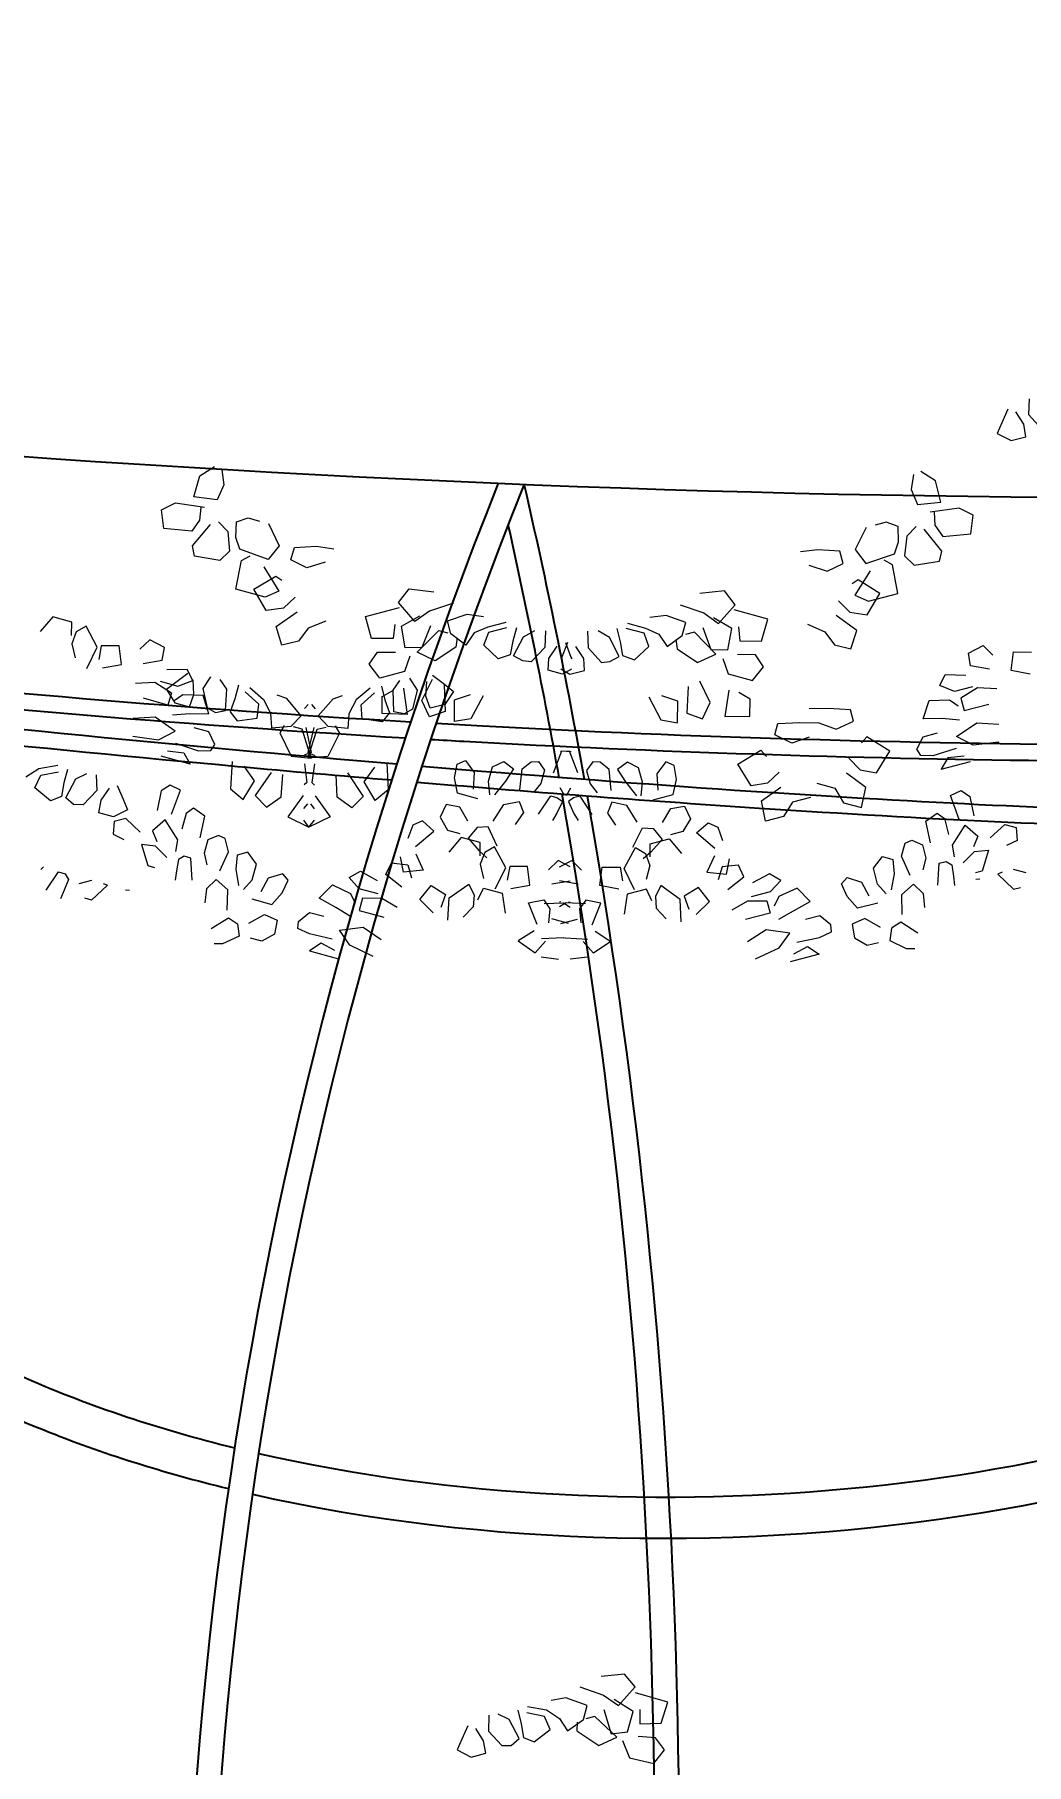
# Model space of a CAD drawing. Header units: metres. Extents: x 10 to 239, y 2 to 253.
# Drawn here: x 83.572 to 84.783, y 172.418 to 174.531 of the extents above; entities that cross this region are included whole.
import ezdxf

# ---------------------------------------------------------------- set-up
doc = ezdxf.new("R2010")
doc.units = ezdxf.units.M
doc.header["$MEASUREMENT"] = 0
doc.layers.get('Defpoints').update_dxf_attribs({"color": 9})
for name, color, linetype in [('-cotas', 252, 'Continuous'), ('1', 7, 'Continuous'), ('1gris oscuro', 253, 'Continuous'), ('1lianas', 9, 'Continuous')]:
    doc.layers.add(name, color=color, linetype=linetype)
doc.layers.add('bloques veg', color=7, linetype='Continuous', lineweight=0, true_color=0xbbd5a5)
doc.styles.get("Standard").update_dxf_attribs({"font": 'arial.ttf'})
doc.dimstyles.get("Standard").update_dxf_attribs({"dimtxt": 0.18, "dimasz": 0.18, "dimexe": 0.18, "dimexo": 0.0625, "dimgap": 0.09, "dimtad": 0, "dimtih": 1, "dimtoh": 1, "dimdec": 4, "dimzin": 0, "dimdsep": 46, "dimtxsty": 'Standard', "dimcen": 0.09, "dimadec": 0, "dimazin": 0, "dimtfac": 1, "dimtdec": 4, "dimtofl": 0, "dimtmove": 0, "dimatfit": 3, "dimfxl": 1, "dimtolj": 1, "dimtzin": 0, "dimarcsym": 0})

# ---------------------------------------------------------------- blocks, each defined once
blk = doc.blocks.new('A$C0C3707A3')
at = {"layer": 'bloques veg'}
for p, q in [((2.0243, 0.6061), (2.0473, 0.5983)), ((2.0674, 0.6188), (2.0448, 0.6163)), ((2.0617, 0.5882), (2.0777, 0.6064)), ((2.0777, 0.6064), (2.0674, 0.6188)), ((2.0108, 0.5955), (1.9964, 0.5928)), ((2.0314, 0.5882), (2.0108, 0.5955)), ((2.0281, 0.5745), (2.0314, 0.5882)), ((2.0473, 0.5983), (2.0617, 0.5882)), ((2.0759, 0.5827), (2.0577, 0.5941)), ((2.1096, 0.5917), (2.0781, 0.6007)), ((2.1034, 0.5714), (2.1096, 0.5917)), ((1.9364, 0.5779), (1.9359, 0.5626)), ((1.9561, 0.5739), (1.9454, 0.5791)), ((1.9657, 0.5555), (1.9561, 0.5739)), ((1.9642, 0.583), (1.9677, 0.57)), ((1.9902, 0.5772), (1.9729, 0.5807)), ((1.9736, 0.5867), (1.992, 0.5835)), ((1.9958, 0.5647), (1.9902, 0.5772)), ((1.992, 0.5835), (2.0046, 0.5752)), ((2.0046, 0.5752), (2.0125, 0.5634)), ((2.0125, 0.5634), (2.0281, 0.5745)), ((2.0219, 0.5717), (2.0217, 0.5635)), ((2.0389, 0.5774), (2.0303, 0.5751)), ((2.0605, 0.5576), (2.0389, 0.5774)), ((2.0476, 0.5844), (2.055, 0.5608)), ((2.0708, 0.5627), (2.0759, 0.5827)), ((2.0824, 0.5844), (2.0827, 0.5706)), ((2.0827, 0.5706), (2.1034, 0.5714)), ((1.9101, 0.5546), (1.9059, 0.5441)), ((1.9159, 0.5677), (1.9101, 0.5546)), ((1.9314, 0.5533), (1.9236, 0.5651)), ((1.9359, 0.5626), (1.9489, 0.5487)), ((1.9582, 0.5488), (1.9657, 0.5555)), ((1.9677, 0.57), (1.9701, 0.5567)), ((1.9701, 0.5567), (1.9805, 0.5525)), ((1.9805, 0.5525), (1.9958, 0.5647)), ((2.0217, 0.5635), (2.043, 0.5494)), ((2.043, 0.5494), (2.0605, 0.5576)), ((2.055, 0.5608), (2.0708, 0.5627)), ((2.066, 0.5545), (2.0729, 0.5377)), ((2.0979, 0.5572), (2.0812, 0.5585)), ((2.1068, 0.5456), (2.0979, 0.5572)), ((1.9059, 0.5441), (1.9194, 0.5373)), ((1.9194, 0.5373), (1.9335, 0.5411)), ((1.9335, 0.5411), (1.9314, 0.5533)), ((1.9489, 0.5487), (1.9582, 0.5488)), ((2.0729, 0.5377), (2.0964, 0.5323)), ((2.0964, 0.5323), (2.1068, 0.5456)), ((1.1335, 0.4979), (1.1476, 0.5069)), ((1.1549, 0.5038), (1.1568, 0.4893)), ((1.8248, 0.5038), (1.8229, 0.4893)), ((1.8462, 0.4979), (1.8322, 0.5069)), ((1.128, 0.4773), (1.1335, 0.4979)), ((1.1568, 0.4893), (1.1506, 0.4747)), ((1.8229, 0.4893), (1.8291, 0.4747)), ((1.8517, 0.4773), (1.8462, 0.4979)), ((1.0967, 0.4647), (1.1102, 0.4716)), ((1.1102, 0.4716), (1.1382, 0.4675)), ((1.1506, 0.4747), (1.128, 0.4773)), ((1.8291, 0.4747), (1.8517, 0.4773)), ((1.8695, 0.4716), (1.8415, 0.4675)), ((1.883, 0.4647), (1.8695, 0.4716)), ((1.0989, 0.4467), (1.0967, 0.4647)), ((1.1336, 0.4548), (1.1261, 0.444)), ((1.1347, 0.4673), (1.1336, 0.4548)), ((1.1519, 0.4534), (1.161, 0.444)), ((1.1688, 0.4384), (1.1693, 0.4534)), ((1.1693, 0.4534), (1.1808, 0.4573)), ((1.1808, 0.4573), (1.1917, 0.4544)), ((1.7989, 0.4573), (1.7881, 0.4544)), ((1.8104, 0.4534), (1.7989, 0.4573)), ((1.811, 0.4384), (1.8104, 0.4534)), ((1.8279, 0.4534), (1.8188, 0.444)), ((1.8451, 0.4673), (1.8461, 0.4548)), ((1.8461, 0.4548), (1.8537, 0.444)), ((1.8809, 0.4467), (1.883, 0.4647)), ((1.1261, 0.444), (1.0989, 0.4467)), ((1.1269, 0.4298), (1.1442, 0.4508)), ((1.161, 0.444), (1.1628, 0.4249)), ((1.1727, 0.4269), (1.1688, 0.4384)), ((1.2004, 0.4521), (1.2109, 0.4306)), ((1.7794, 0.4521), (1.7688, 0.4306)), ((1.8071, 0.4269), (1.811, 0.4384)), ((1.8188, 0.444), (1.8169, 0.4249)), ((1.8528, 0.4298), (1.8355, 0.4508)), ((1.8537, 0.444), (1.8809, 0.4467)), ((1.1289, 0.42), (1.1269, 0.4298)), ((1.1534, 0.4158), (1.1289, 0.42)), ((1.1628, 0.4249), (1.1534, 0.4158)), ((1.2003, 0.4172), (1.1727, 0.4269)), ((1.1744, 0.416), (1.1827, 0.4207)), ((1.2109, 0.4306), (1.2003, 0.4172)), ((1.2224, 0.4171), (1.2256, 0.429)), ((1.2256, 0.429), (1.2469, 0.4303)), ((1.2469, 0.4303), (1.2637, 0.4281)), ((1.7329, 0.4303), (1.716, 0.4281)), ((1.7541, 0.429), (1.7329, 0.4303)), ((1.7573, 0.4171), (1.7541, 0.429)), ((1.7688, 0.4306), (1.7794, 0.4172)), ((1.7794, 0.4172), (1.8071, 0.4269)), ((1.8053, 0.416), (1.7971, 0.4207)), ((1.8169, 0.4249), (1.8263, 0.4158)), ((1.8263, 0.4158), (1.8508, 0.42)), ((1.8508, 0.42), (1.8528, 0.4298)), ((1.1693, 0.3882), (1.1744, 0.416)), ((1.1961, 0.4101), (1.2107, 0.3865)), ((1.2378, 0.4094), (1.2224, 0.4171)), ((1.2556, 0.4151), (1.2378, 0.4094)), ((1.7241, 0.4151), (1.7419, 0.4094)), ((1.7419, 0.4094), (1.7573, 0.4171)), ((1.7836, 0.4101), (1.769, 0.3865)), ((1.8104, 0.3882), (1.8053, 0.416)), ((1.1975, 0.3807), (1.1693, 0.3882)), ((1.1867, 0.3882), (1.2077, 0.4012)), ((1.1987, 0.3676), (1.1867, 0.3882)), ((1.2107, 0.3865), (1.1975, 0.3807)), ((1.2077, 0.4012), (1.2136, 0.3973)), ((1.3267, 0.3763), (1.3372, 0.3898)), ((1.3372, 0.3898), (1.3609, 0.3869)), ((1.6425, 0.3898), (1.6188, 0.3869)), ((1.6531, 0.3763), (1.6425, 0.3898)), ((1.7721, 0.4012), (1.7661, 0.3973)), ((1.769, 0.3865), (1.7822, 0.3807)), ((1.793, 0.3882), (1.7721, 0.4012)), ((1.7811, 0.3676), (1.793, 0.3882)), ((1.7822, 0.3807), (1.8104, 0.3882)), ((1.2156, 0.37), (1.1987, 0.3676)), ((1.2267, 0.381), (1.2156, 0.37)), ((1.2951, 0.3627), (1.3277, 0.3714)), ((1.3427, 0.3581), (1.3267, 0.3763)), ((1.3801, 0.376), (1.357, 0.3682)), ((1.5997, 0.376), (1.6227, 0.3682)), ((1.637, 0.3581), (1.6531, 0.3763)), ((1.6847, 0.3627), (1.6521, 0.3714)), ((1.753, 0.381), (1.7641, 0.37)), ((1.7641, 0.37), (1.7811, 0.3676)), ((0.9919, 0.3602), (0.98, 0.3459)), ((1.0104, 0.3552), (0.9919, 0.3602)), ((1.0104, 0.3424), (1.0104, 0.3552)), ((1.2085, 0.3522), (1.2286, 0.3665)), ((1.2142, 0.3343), (1.2085, 0.3522)), ((1.2566, 0.3579), (1.2395, 0.3508)), ((1.301, 0.3413), (1.2951, 0.3627)), ((1.3233, 0.3551), (1.322, 0.3415)), ((1.3298, 0.3534), (1.3477, 0.3637)), ((1.3336, 0.3326), (1.3298, 0.3534)), ((1.357, 0.3682), (1.3427, 0.3581)), ((1.3579, 0.354), (1.3499, 0.3329)), ((1.3743, 0.3589), (1.3935, 0.3654)), ((1.3779, 0.3463), (1.3743, 0.3589)), ((1.3935, 0.3654), (1.4093, 0.3635)), ((1.4135, 0.3531), (1.4003, 0.3473)), ((1.431, 0.3577), (1.4135, 0.3531)), ((1.4145, 0.3481), (1.432, 0.3528)), ((1.4413, 0.3526), (1.4378, 0.3396)), ((1.5384, 0.3526), (1.5419, 0.3396)), ((1.5652, 0.3481), (1.5477, 0.3528)), ((1.5487, 0.3577), (1.5662, 0.3531)), ((1.5662, 0.3531), (1.5794, 0.3473)), ((1.5862, 0.3654), (1.5704, 0.3635)), ((1.6054, 0.3589), (1.5862, 0.3654)), ((1.6018, 0.3463), (1.6054, 0.3589)), ((1.6218, 0.354), (1.6298, 0.3329)), ((1.6227, 0.3682), (1.637, 0.3581)), ((1.6499, 0.3534), (1.632, 0.3637)), ((1.6462, 0.3326), (1.6499, 0.3534)), ((1.6564, 0.3551), (1.6578, 0.3415)), ((1.6787, 0.3413), (1.6847, 0.3627)), ((1.7232, 0.3579), (1.7402, 0.3508)), ((1.7712, 0.3522), (1.7511, 0.3665)), ((1.7655, 0.3343), (1.7712, 0.3522)), ((1.0149, 0.3459), (1.0106, 0.3342)), ((1.0245, 0.3514), (1.0149, 0.3459)), ((1.0353, 0.3311), (1.0245, 0.3514)), ((1.0861, 0.3384), (1.0767, 0.3293)), ((1.1005, 0.3311), (1.0861, 0.3384)), ((1.2303, 0.3382), (1.2142, 0.3343)), ((1.2395, 0.3508), (1.2303, 0.3382)), ((1.322, 0.3415), (1.301, 0.3413)), ((1.3452, 0.3283), (1.366, 0.3495)), ((1.366, 0.3495), (1.3747, 0.3472)), ((1.3925, 0.3354), (1.3779, 0.3463)), ((1.3839, 0.3424), (1.3826, 0.3334)), ((1.4003, 0.3473), (1.3925, 0.3354)), ((1.4099, 0.3354), (1.4145, 0.3481)), ((1.4239, 0.3224), (1.4099, 0.3354)), ((1.4378, 0.3396), (1.4354, 0.3263)), ((1.4386, 0.3254), (1.4482, 0.3438)), ((1.4482, 0.3438), (1.4592, 0.3501)), ((1.4696, 0.3497), (1.4688, 0.3336)), ((1.491, 0.3387), (1.4855, 0.3244)), ((1.4888, 0.3387), (1.4942, 0.3244)), ((1.5101, 0.3497), (1.511, 0.3336)), ((1.5315, 0.3438), (1.5205, 0.3501)), ((1.5411, 0.3254), (1.5315, 0.3438)), ((1.5419, 0.3396), (1.5443, 0.3263)), ((1.5559, 0.3224), (1.5698, 0.3354)), ((1.5698, 0.3354), (1.5652, 0.3481)), ((1.5794, 0.3473), (1.5873, 0.3354)), ((1.5873, 0.3354), (1.6018, 0.3463)), ((1.5959, 0.3424), (1.5971, 0.3334)), ((1.6137, 0.3495), (1.605, 0.3472)), ((1.6345, 0.3283), (1.6137, 0.3495)), ((1.6578, 0.3415), (1.6787, 0.3413)), ((1.7402, 0.3508), (1.7494, 0.3382)), ((1.7494, 0.3382), (1.7655, 0.3343)), ((1.8793, 0.3311), (1.8936, 0.3384)), ((1.8936, 0.3384), (1.903, 0.3293)), ((1.0106, 0.3342), (1.0139, 0.3205)), ((1.0252, 0.3105), (1.0353, 0.3311)), ((1.0392, 0.3324), (1.0368, 0.3191)), ((1.0566, 0.3324), (1.0392, 0.3324)), ((1.0588, 0.3143), (1.0566, 0.3324)), ((1.08, 0.3156), (1.0984, 0.3188)), ((1.0984, 0.3188), (1.1005, 0.3311)), ((1.2989, 0.3163), (1.3068, 0.3281)), ((1.3068, 0.3281), (1.3242, 0.3281)), ((1.3383, 0.3243), (1.3332, 0.3094)), ((1.3499, 0.3329), (1.3336, 0.3326)), ((1.3628, 0.3201), (1.3452, 0.3283)), ((1.3826, 0.3334), (1.3628, 0.3201)), ((1.4354, 0.3263), (1.4239, 0.3224)), ((1.4478, 0.3206), (1.4386, 0.3254)), ((1.4557, 0.3196), (1.4478, 0.3206)), ((1.4688, 0.3336), (1.4557, 0.3196)), ((1.4722, 0.3117), (1.473, 0.3232)), ((1.473, 0.3232), (1.4808, 0.335)), ((1.4855, 0.3244), (1.4847, 0.3229)), ((1.4942, 0.3244), (1.495, 0.3229)), ((1.5068, 0.3232), (1.4989, 0.335)), ((1.5075, 0.3117), (1.5068, 0.3232)), ((1.511, 0.3336), (1.524, 0.3196)), ((1.524, 0.3196), (1.5319, 0.3206)), ((1.5319, 0.3206), (1.5411, 0.3254)), ((1.5443, 0.3263), (1.5559, 0.3224)), ((1.5971, 0.3334), (1.617, 0.3201)), ((1.617, 0.3201), (1.6345, 0.3283)), ((1.6298, 0.3329), (1.6462, 0.3326)), ((1.6414, 0.3243), (1.6466, 0.3094)), ((1.673, 0.3281), (1.6555, 0.3281)), ((1.6808, 0.3163), (1.673, 0.3281)), ((1.8814, 0.3188), (1.8793, 0.3311)), ((1.8997, 0.3156), (1.8814, 0.3188)), ((1.921, 0.3143), (1.9231, 0.3324)), ((1.9231, 0.3324), (1.9406, 0.3324)), ((1.0404, 0.3111), (1.0588, 0.3143)), ((1.1227, 0.31), (1.1028, 0.3095)), ((1.1231, 0.306), (1.1115, 0.2974)), ((1.128, 0.2993), (1.1227, 0.31)), ((1.1451, 0.3032), (1.1379, 0.2916)), ((1.3093, 0.303), (1.2989, 0.3163)), ((1.3332, 0.3094), (1.3093, 0.303)), ((1.3381, 0.3032), (1.3454, 0.2916)), ((1.3501, 0.2816), (1.3603, 0.3022)), ((1.3602, 0.306), (1.3718, 0.2974)), ((1.4863, 0.308), (1.4722, 0.3117)), ((1.4847, 0.313), (1.4934, 0.308)), ((1.495, 0.313), (1.4863, 0.308)), ((1.4934, 0.308), (1.5075, 0.3117)), ((1.6296, 0.2816), (1.6194, 0.3022)), ((1.6466, 0.3094), (1.6704, 0.303)), ((1.6704, 0.303), (1.6808, 0.3163)), ((1.8517, 0.2993), (1.857, 0.31)), ((1.857, 0.31), (1.8769, 0.3095)), ((1.9393, 0.3111), (1.921, 0.3143)), ((1.0726, 0.2966), (1.0914, 0.2974)), ((1.0914, 0.2974), (1.1074, 0.2873)), ((1.0964, 0.2984), (1.1137, 0.2938)), ((1.1115, 0.2974), (1.1027, 0.2905)), ((1.1027, 0.2905), (1.1109, 0.2778)), ((1.1074, 0.2873), (1.1042, 0.2754)), ((1.1185, 0.2855), (1.11, 0.2797)), ((1.1137, 0.2938), (1.128, 0.2993)), ((1.1381, 0.2849), (1.1185, 0.2855)), ((1.125, 0.274), (1.1293, 0.2857)), ((1.1293, 0.2857), (1.1285, 0.2999)), ((1.1379, 0.2916), (1.1422, 0.2729)), ((1.161, 0.2912), (1.1547, 0.3006)), ((1.1601, 0.2705), (1.161, 0.2912)), ((1.1725, 0.2951), (1.169, 0.282)), ((1.1921, 0.277), (1.179, 0.2887)), ((1.1833, 0.293), (1.1968, 0.2816)), ((1.2192, 0.2826), (1.21, 0.2858)), ((1.2641, 0.2826), (1.2733, 0.2858)), ((1.3, 0.293), (1.2864, 0.2816)), ((1.2912, 0.277), (1.3043, 0.2887)), ((1.3108, 0.2951), (1.3142, 0.282)), ((1.3115, 0.285), (1.3225, 0.2914)), ((1.3223, 0.2912), (1.3286, 0.3006)), ((1.3232, 0.2705), (1.3223, 0.2912)), ((1.3323, 0.2934), (1.336, 0.268)), ((1.3454, 0.2916), (1.3411, 0.2729)), ((1.354, 0.2857), (1.3548, 0.2999)), ((1.3583, 0.274), (1.354, 0.2857)), ((1.3717, 0.2968), (1.3729, 0.2709)), ((1.3718, 0.2974), (1.3806, 0.2905)), ((1.3806, 0.2905), (1.3724, 0.2778)), ((1.3818, 0.2825), (1.3971, 0.2876)), ((1.4096, 0.2866), (1.3978, 0.2642)), ((1.5701, 0.2866), (1.5819, 0.2642)), ((1.598, 0.2825), (1.5826, 0.2876)), ((1.6081, 0.2968), (1.6069, 0.2709)), ((1.6474, 0.2934), (1.6437, 0.268)), ((1.6682, 0.285), (1.6572, 0.2914)), ((1.8416, 0.2849), (1.8612, 0.2855)), ((1.866, 0.2938), (1.8517, 0.2993)), ((1.8612, 0.2855), (1.8698, 0.2797)), ((1.8834, 0.2984), (1.866, 0.2938)), ((1.8883, 0.2974), (1.8724, 0.2873)), ((1.8724, 0.2873), (1.8756, 0.2754)), ((1.9071, 0.2966), (1.8883, 0.2974)), ((1.1042, 0.2754), (1.0803, 0.2818)), ((1.1109, 0.2778), (1.125, 0.274)), ((1.1438, 0.2671), (1.1381, 0.2849)), ((1.1422, 0.2729), (1.1503, 0.2684)), ((1.1503, 0.2684), (1.1601, 0.2705)), ((1.169, 0.282), (1.1645, 0.2693)), ((1.1645, 0.2693), (1.1714, 0.2605)), ((1.1908, 0.2634), (1.1921, 0.277)), ((1.1968, 0.2816), (1.2037, 0.2681)), ((1.2334, 0.266), (1.2192, 0.2826)), ((1.24, 0.2769), (1.2365, 0.2729)), ((1.2433, 0.2769), (1.2468, 0.2729)), ((1.2499, 0.266), (1.2641, 0.2826)), ((1.2864, 0.2816), (1.2796, 0.2681)), ((1.2925, 0.2634), (1.2912, 0.277)), ((1.3118, 0.2686), (1.3115, 0.285)), ((1.336, 0.268), (1.3118, 0.2686)), ((1.3188, 0.2693), (1.3119, 0.2605)), ((1.3142, 0.282), (1.3188, 0.2693)), ((1.333, 0.2684), (1.3232, 0.2705)), ((1.3411, 0.2729), (1.333, 0.2684)), ((1.3575, 0.2657), (1.3501, 0.2816)), ((1.3729, 0.2709), (1.3575, 0.2657)), ((1.3724, 0.2778), (1.3583, 0.274)), ((1.382, 0.2615), (1.3818, 0.2825)), ((1.5978, 0.2615), (1.598, 0.2825)), ((1.6069, 0.2709), (1.6222, 0.2657)), ((1.6222, 0.2657), (1.6296, 0.2816)), ((1.6437, 0.268), (1.668, 0.2686)), ((1.668, 0.2686), (1.6682, 0.285)), ((1.7441, 0.2764), (1.7255, 0.2761)), ((1.7654, 0.2752), (1.7441, 0.2764)), ((1.7683, 0.2643), (1.7654, 0.2752)), ((1.8359, 0.2671), (1.8416, 0.2849)), ((1.8756, 0.2754), (1.8994, 0.2818)), ((1.0917, 0.2636), (1.0704, 0.2623)), ((1.1114, 0.2502), (1.0917, 0.2636)), ((1.1086, 0.2661), (1.1253, 0.2674)), ((1.1253, 0.2674), (1.1438, 0.2671)), ((1.1438, 0.2497), (1.1297, 0.2534)), ((1.1714, 0.2605), (1.1908, 0.2634)), ((1.2037, 0.2681), (1.2046, 0.2539)), ((1.2046, 0.2539), (1.2237, 0.2558)), ((1.2169, 0.2564), (1.2127, 0.2494)), ((1.2237, 0.2558), (1.2334, 0.266)), ((1.2345, 0.2529), (1.2258, 0.2552)), ((1.2433, 0.2249), (1.2345, 0.2529)), ((1.2378, 0.2546), (1.2432, 0.2304)), ((1.24, 0.2249), (1.2488, 0.2529)), ((1.2455, 0.2546), (1.2401, 0.2304)), ((1.2488, 0.2529), (1.2575, 0.2552)), ((1.2596, 0.2558), (1.2499, 0.266)), ((1.2787, 0.2539), (1.2596, 0.2558)), ((1.2664, 0.2564), (1.2706, 0.2494)), ((1.2796, 0.2681), (1.2787, 0.2539)), ((1.3119, 0.2605), (1.2925, 0.2634)), ((1.3978, 0.2642), (1.382, 0.2615)), ((1.5819, 0.2642), (1.5978, 0.2615)), ((1.6923, 0.2506), (1.6952, 0.2614)), ((1.6952, 0.2614), (1.7165, 0.2627)), ((1.7165, 0.2627), (1.735, 0.2624)), ((1.735, 0.2624), (1.7518, 0.2564)), ((1.7518, 0.2564), (1.7683, 0.2643)), ((1.8544, 0.2674), (1.8359, 0.2671)), ((1.8359, 0.2497), (1.85, 0.2534)), ((1.8711, 0.2661), (1.8544, 0.2674)), ((1.8684, 0.2502), (1.888, 0.2636)), ((1.888, 0.2636), (1.9093, 0.2623)), ((1.0704, 0.2449), (1.0951, 0.2418)), ((1.0951, 0.2418), (1.1114, 0.2502)), ((1.1117, 0.2385), (1.1342, 0.2313)), ((1.1499, 0.2376), (1.1438, 0.2497)), ((1.1459, 0.2316), (1.1499, 0.2376)), ((1.2127, 0.2494), (1.224, 0.2266)), ((1.2706, 0.2494), (1.2593, 0.2266)), ((1.6567, 0.2217), (1.679, 0.2355)), ((1.679, 0.2355), (1.6843, 0.2294)), ((1.7088, 0.2427), (1.6923, 0.2506)), ((1.7255, 0.2486), (1.7088, 0.2427)), ((1.7816, 0.2493), (1.7763, 0.2432)), ((1.8039, 0.2355), (1.7816, 0.2493)), ((1.7909, 0.2145), (1.8039, 0.2355)), ((1.8299, 0.2376), (1.8359, 0.2497)), ((1.8338, 0.2316), (1.8299, 0.2376)), ((1.868, 0.2385), (1.8455, 0.2313)), ((1.8846, 0.2418), (1.8684, 0.2502)), ((1.9093, 0.2449), (1.8846, 0.2418)), ((1.1261, 0.2183), (1.0979, 0.2259)), ((1.104, 0.2312), (1.1197, 0.2293)), ((1.1197, 0.2293), (1.1261, 0.2183)), ((1.1342, 0.2313), (1.1459, 0.2316)), ((1.1667, 0.221), (1.1654, 0.1946)), ((1.224, 0.2266), (1.2433, 0.2249)), ((1.2432, 0.2304), (1.2365, 0.2276)), ((1.2368, 0.2194), (1.2393, 0.2014)), ((1.2593, 0.2266), (1.24, 0.2249)), ((1.2401, 0.2304), (1.2468, 0.2276)), ((1.2465, 0.2194), (1.244, 0.2014)), ((1.3166, 0.221), (1.3179, 0.1946)), ((1.3824, 0.2067), (1.3848, 0.22)), ((1.3848, 0.22), (1.3928, 0.2237)), ((1.3928, 0.2237), (1.4013, 0.2121)), ((1.4191, 0.2178), (1.4298, 0.223)), ((1.4298, 0.223), (1.4395, 0.2158)), ((1.4477, 0.2159), (1.4565, 0.2229)), ((1.4565, 0.2229), (1.4636, 0.2233)), ((1.4636, 0.2233), (1.4695, 0.2147)), ((1.4782, 0.2124), (1.4862, 0.2335)), ((1.4936, 0.2335), (1.4847, 0.233)), ((1.4862, 0.2335), (1.495, 0.233)), ((1.5016, 0.2124), (1.4936, 0.2335)), ((1.5161, 0.2233), (1.5102, 0.2147)), ((1.5232, 0.2229), (1.5161, 0.2233)), ((1.532, 0.2159), (1.5232, 0.2229)), ((1.5499, 0.223), (1.5402, 0.2158)), ((1.5606, 0.2178), (1.5499, 0.223)), ((1.587, 0.2237), (1.5784, 0.2121)), ((1.5949, 0.22), (1.587, 0.2237)), ((1.5973, 0.2067), (1.5949, 0.22)), ((1.6697, 0.2008), (1.6567, 0.2217)), ((1.764, 0.2283), (1.7751, 0.2173)), ((1.8455, 0.2313), (1.8338, 0.2316)), ((1.86, 0.2293), (1.8536, 0.2183)), ((1.8536, 0.2183), (1.8819, 0.2259)), ((1.8758, 0.2312), (1.86, 0.2293)), ((0.9796, 0.2129), (0.9669, 0.2047)), ((0.9757, 0.1942), (0.9814, 0.2066)), ((0.9979, 0.2161), (0.9796, 0.2129)), ((0.9814, 0.2066), (0.9986, 0.2101)), ((1.0074, 0.2124), (1.0039, 0.1994)), ((1.0058, 0.1849), (1.0154, 0.2033)), ((1.0154, 0.2033), (1.0261, 0.2086)), ((1.0351, 0.2073), (1.0357, 0.1921)), ((1.1778, 0.1843), (1.1884, 0.2024)), ((1.1884, 0.2024), (1.1783, 0.2167)), ((1.2046, 0.2108), (1.1893, 0.1882)), ((1.2146, 0.1872), (1.2158, 0.209)), ((1.2393, 0.2014), (1.2365, 0.1989)), ((1.244, 0.2014), (1.2468, 0.1989)), ((1.2687, 0.1872), (1.2675, 0.209)), ((1.2786, 0.2108), (1.294, 0.1882)), ((1.2949, 0.2024), (1.305, 0.2167)), ((1.3055, 0.1843), (1.2949, 0.2024)), ((1.3854, 0.1919), (1.3824, 0.2067)), ((1.4013, 0.2121), (1.4005, 0.196)), ((1.4153, 0.2037), (1.4191, 0.2178)), ((1.4165, 0.1906), (1.4153, 0.2037)), ((1.4317, 0.2039), (1.4211, 0.1905)), ((1.4395, 0.2158), (1.4317, 0.2039)), ((1.4457, 0.1955), (1.4477, 0.2159)), ((1.466, 0.2017), (1.459, 0.1931)), ((1.4695, 0.2147), (1.466, 0.2017)), ((1.5102, 0.2147), (1.5137, 0.2017)), ((1.5137, 0.2017), (1.5207, 0.1931)), ((1.534, 0.1955), (1.532, 0.2159)), ((1.5402, 0.2158), (1.548, 0.2039)), ((1.548, 0.2039), (1.5586, 0.1905)), ((1.5644, 0.2037), (1.5606, 0.2178)), ((1.5633, 0.1906), (1.5644, 0.2037)), ((1.5784, 0.2121), (1.5792, 0.196)), ((1.5943, 0.1919), (1.5973, 0.2067)), ((1.6855, 0.2035), (1.6697, 0.2008)), ((1.6966, 0.2145), (1.6855, 0.2035)), ((1.7333, 0.2038), (1.7508, 0.1991)), ((1.7808, 0.2002), (1.762, 0.2138)), ((1.7751, 0.2173), (1.7909, 0.2145)), ((0.9911, 0.1819), (0.9757, 0.1942)), ((1.0015, 0.1861), (0.9911, 0.1819)), ((1.0039, 0.1994), (1.0015, 0.1861)), ((1.0133, 0.1783), (1.0058, 0.1849)), ((1.0357, 0.1921), (1.0226, 0.1781)), ((1.0401, 0.1827), (1.048, 0.1946)), ((1.0556, 0.1972), (1.0614, 0.184)), ((1.0981, 0.1921), (1.0943, 0.1733)), ((1.1067, 0.1979), (1.0981, 0.1921)), ((1.1169, 0.1929), (1.1067, 0.1979)), ((1.1084, 0.1696), (1.1169, 0.1929)), ((1.1654, 0.1946), (1.1778, 0.1843)), ((1.1893, 0.1882), (1.2003, 0.1771)), ((1.2003, 0.1771), (1.2146, 0.1872)), ((1.2359, 0.1885), (1.2211, 0.168)), ((1.2474, 0.1885), (1.2622, 0.168)), ((1.283, 0.1771), (1.2687, 0.1872)), ((1.294, 0.1882), (1.283, 0.1771)), ((1.3179, 0.1946), (1.3055, 0.1843)), ((1.405, 0.1867), (1.3854, 0.1919)), ((1.4639, 0.172), (1.4756, 0.1898)), ((1.4756, 0.1898), (1.4821, 0.1881)), ((1.487, 0.1845), (1.4816, 0.1731)), ((1.4821, 0.1881), (1.487, 0.1845)), ((1.4888, 0.1904), (1.4847, 0.1978)), ((1.4909, 0.1904), (1.495, 0.1978)), ((1.4976, 0.1881), (1.4928, 0.1845)), ((1.4928, 0.1845), (1.4981, 0.1731)), ((1.5041, 0.1898), (1.4976, 0.1881)), ((1.5159, 0.172), (1.5041, 0.1898)), ((1.5748, 0.1867), (1.5943, 0.1919)), ((1.6798, 0.1864), (1.6986, 0.2)), ((1.6838, 0.1668), (1.6798, 0.1864)), ((1.7098, 0.1854), (1.7013, 0.1714)), ((1.7273, 0.19), (1.7098, 0.1854)), ((1.7508, 0.1991), (1.7592, 0.1851)), ((1.7592, 0.1851), (1.7768, 0.1805)), ((1.7768, 0.1805), (1.7808, 0.2002)), ((1.8628, 0.1929), (1.8731, 0.1979)), ((1.8714, 0.1696), (1.8628, 0.1929)), ((1.8731, 0.1979), (1.8816, 0.1921)), ((1.8816, 0.1921), (1.8855, 0.1733)), ((1.0226, 0.1781), (1.0133, 0.1783)), ((1.038, 0.1705), (1.0401, 0.1827)), ((1.0521, 0.1667), (1.038, 0.1705)), ((1.0656, 0.1736), (1.0521, 0.1667)), ((1.0614, 0.184), (1.0656, 0.1736)), ((1.1226, 0.1704), (1.1185, 0.1552)), ((1.1297, 0.1755), (1.1226, 0.1704)), ((1.1405, 0.1679), (1.1297, 0.1755)), ((1.1361, 0.147), (1.1405, 0.1679)), ((1.2211, 0.168), (1.2416, 0.1579)), ((1.2365, 0.1759), (1.2402, 0.1807)), ((1.2622, 0.168), (1.2416, 0.1579)), ((1.2468, 0.1759), (1.2431, 0.1807)), ((1.3743, 0.1809), (1.3687, 0.1685)), ((1.3687, 0.1685), (1.3758, 0.1561)), ((1.3877, 0.1785), (1.3743, 0.1809)), ((1.3956, 0.1647), (1.3877, 0.1785)), ((1.4201, 0.1651), (1.4302, 0.1811)), ((1.4302, 0.1811), (1.445, 0.1841)), ((1.4492, 0.1736), (1.4413, 0.1618)), ((1.445, 0.1841), (1.4492, 0.1736)), ((1.4816, 0.1731), (1.4774, 0.1661)), ((1.4981, 0.1731), (1.5023, 0.1661)), ((1.5347, 0.1841), (1.5306, 0.1736)), ((1.5306, 0.1736), (1.5384, 0.1618)), ((1.5495, 0.1811), (1.5347, 0.1841)), ((1.5596, 0.1651), (1.5495, 0.1811)), ((1.5841, 0.1647), (1.5921, 0.1785)), ((1.5921, 0.1785), (1.6054, 0.1809)), ((1.6111, 0.1685), (1.6039, 0.1561)), ((1.6054, 0.1809), (1.6111, 0.1685)), ((1.7013, 0.1714), (1.6838, 0.1668)), ((1.8392, 0.1679), (1.85, 0.1755)), ((1.8437, 0.147), (1.8392, 0.1679)), ((1.85, 0.1755), (1.8572, 0.1704)), ((1.8572, 0.1704), (1.8612, 0.1552)), ((1.0529, 0.1623), (1.0519, 0.1498)), ((1.0641, 0.1651), (1.0529, 0.1623)), ((1.0781, 0.1521), (1.0641, 0.1651)), ((1.1023, 0.1642), (1.0901, 0.1535)), ((1.0901, 0.1535), (1.0943, 0.1431)), ((1.1145, 0.1447), (1.1023, 0.1642)), ((1.2416, 0.1579), (1.2365, 0.1649)), ((1.2416, 0.1579), (1.2468, 0.1649)), ((1.3421, 0.1605), (1.3375, 0.1477)), ((1.3514, 0.1649), (1.3421, 0.1605)), ((1.3448, 0.14), (1.3627, 0.1549)), ((1.3627, 0.1549), (1.3514, 0.1649)), ((1.3758, 0.1561), (1.3878, 0.1529)), ((1.4045, 0.1589), (1.3959, 0.1484)), ((1.4151, 0.1595), (1.4045, 0.1589)), ((1.4241, 0.1408), (1.4151, 0.1595)), ((1.5556, 0.1408), (1.5646, 0.1595)), ((1.5646, 0.1595), (1.5752, 0.1589)), ((1.5752, 0.1589), (1.5839, 0.1484)), ((1.6039, 0.1561), (1.592, 0.1529)), ((1.617, 0.1549), (1.6283, 0.1649)), ((1.635, 0.14), (1.617, 0.1549)), ((1.6283, 0.1649), (1.6376, 0.1605)), ((1.6376, 0.1605), (1.6422, 0.1477)), ((1.8652, 0.1447), (1.8774, 0.1642)), ((1.8774, 0.1642), (1.8896, 0.1535)), ((1.8896, 0.1535), (1.8854, 0.1431)), ((1.9016, 0.1521), (1.9156, 0.1651)), ((1.9156, 0.1651), (1.9268, 0.1623)), ((1.9268, 0.1623), (1.9278, 0.1498)), ((1.0519, 0.1498), (1.0622, 0.1447)), ((1.0931, 0.1387), (1.0795, 0.1401)), ((1.0795, 0.1401), (1.0857, 0.1198)), ((1.1041, 0.1277), (1.0931, 0.1387)), ((1.1127, 0.1335), (1.1145, 0.1447)), ((1.1437, 0.145), (1.1402, 0.132)), ((1.1541, 0.1492), (1.1437, 0.145)), ((1.1603, 0.1463), (1.1541, 0.1492)), ((1.1639, 0.1337), (1.1603, 0.1463)), ((1.3891, 0.149), (1.3771, 0.1348)), ((1.4075, 0.1441), (1.3891, 0.149)), ((1.3959, 0.1484), (1.4066, 0.1362)), ((1.4066, 0.1362), (1.4141, 0.1295)), ((1.4076, 0.1313), (1.4075, 0.1441)), ((1.412, 0.1347), (1.4077, 0.1231)), ((1.4216, 0.1403), (1.412, 0.1347)), ((1.4325, 0.12), (1.4216, 0.1403)), ((1.5473, 0.12), (1.5581, 0.1403)), ((1.5581, 0.1403), (1.5677, 0.1347)), ((1.5732, 0.1362), (1.5656, 0.1295)), ((1.5677, 0.1347), (1.572, 0.1231)), ((1.5722, 0.1441), (1.5907, 0.149)), ((1.5722, 0.1313), (1.5722, 0.1441)), ((1.5839, 0.1484), (1.5732, 0.1362)), ((1.5907, 0.149), (1.6026, 0.1348)), ((1.8158, 0.1337), (1.8194, 0.1463)), ((1.8194, 0.1463), (1.8256, 0.1492)), ((1.8256, 0.1492), (1.8361, 0.145)), ((1.8361, 0.145), (1.8395, 0.132)), ((1.8671, 0.1335), (1.8652, 0.1447)), ((1.8756, 0.1277), (1.8866, 0.1387)), ((1.8866, 0.1387), (1.9002, 0.1401)), ((1.9002, 0.1401), (1.894, 0.1198)), ((1.9278, 0.1498), (1.9176, 0.1447)), ((0.9846, 0.1177), (0.9822, 0.1153)), ((1.0857, 0.1198), (1.0922, 0.118)), ((1.1153, 0.1258), (1.1135, 0.1147)), ((1.1208, 0.129), (1.1153, 0.1258)), ((1.1273, 0.1273), (1.1208, 0.129)), ((1.1286, 0.106), (1.1273, 0.1273)), ((1.1402, 0.132), (1.143, 0.1207)), ((1.1554, 0.1151), (1.1639, 0.1337)), ((1.1723, 0.1303), (1.171, 0.1167)), ((1.1825, 0.1334), (1.1723, 0.1303)), ((1.191, 0.1218), (1.1825, 0.1334)), ((1.1869, 0.1066), (1.191, 0.1218)), ((1.3165, 0.1126), (1.3219, 0.124)), ((1.3219, 0.124), (1.3376, 0.1221)), ((1.3334, 0.1151), (1.3304, 0.1299)), ((1.3376, 0.1221), (1.3412, 0.1095)), ((1.3452, 0.1329), (1.3525, 0.1169)), ((1.4077, 0.1231), (1.411, 0.1094)), ((1.4223, 0.0994), (1.4325, 0.12)), ((1.4363, 0.1213), (1.4339, 0.1079)), ((1.4537, 0.1212), (1.4363, 0.1213)), ((1.4559, 0.1032), (1.4537, 0.1212)), ((1.4833, 0.1273), (1.4739, 0.1182)), ((1.495, 0.1213), (1.4833, 0.1273)), ((1.4847, 0.1213), (1.4964, 0.1273)), ((1.4964, 0.1273), (1.5059, 0.1182)), ((1.5238, 0.1032), (1.526, 0.1212)), ((1.526, 0.1212), (1.5434, 0.1213)), ((1.5434, 0.1213), (1.5458, 0.1079)), ((1.5574, 0.0994), (1.5473, 0.12)), ((1.572, 0.1231), (1.5687, 0.1094)), ((1.6345, 0.1329), (1.6272, 0.1169)), ((1.6421, 0.1221), (1.6385, 0.1095)), ((1.6579, 0.124), (1.6421, 0.1221)), ((1.6463, 0.1151), (1.6493, 0.1299)), ((1.6632, 0.1126), (1.6579, 0.124)), ((1.7887, 0.1218), (1.7973, 0.1334)), ((1.7928, 0.1066), (1.7887, 0.1218)), ((1.7973, 0.1334), (1.8074, 0.1303)), ((1.8074, 0.1303), (1.8087, 0.1167)), ((1.8243, 0.1151), (1.8158, 0.1337)), ((1.8395, 0.132), (1.8367, 0.1207)), ((1.8512, 0.106), (1.8524, 0.1273)), ((1.8524, 0.1273), (1.859, 0.129)), ((1.859, 0.129), (1.8645, 0.1258)), ((1.8645, 0.1258), (1.8663, 0.1147)), ((1.894, 0.1198), (1.8875, 0.118)), ((1.9133, 0.1188), (1.9092, 0.1169)), ((1.9367, 0.1184), (1.9245, 0.1217)), ((0.9873, 0.0953), (0.9991, 0.1131)), ((0.9991, 0.1131), (1.0056, 0.1113)), ((1.0088, 0.1058), (1.0048, 0.0953)), ((1.0056, 0.1113), (1.0088, 0.1058)), ((1.0193, 0.1018), (1.0315, 0.1052)), ((1.0427, 0.1022), (1.0468, 0.1003)), ((1.1135, 0.1147), (1.1122, 0.1057)), ((1.152, 0.1067), (1.1426, 0.0976)), ((1.1633, 0.0967), (1.152, 0.1067)), ((1.171, 0.1167), (1.1737, 0.1009)), ((1.1786, 0.0972), (1.1869, 0.1066)), ((1.2025, 0.1083), (1.1954, 0.0951)), ((1.2165, 0.1127), (1.2025, 0.1083)), ((1.2161, 0.0942), (1.2218, 0.1066)), ((1.2218, 0.1066), (1.2165, 0.1127)), ((1.252, 0.0892), (1.2648, 0.1021)), ((1.2648, 0.1021), (1.2824, 0.0939)), ((1.2807, 0.1094), (1.2917, 0.1158)), ((1.2906, 0.0986), (1.2807, 0.1094)), ((1.2917, 0.1158), (1.3079, 0.1068)), ((1.3318, 0.1004), (1.3165, 0.1126)), ((1.3525, 0.1169), (1.3334, 0.1151)), ((1.3496, 0.0886), (1.3602, 0.1021)), ((1.3602, 0.1021), (1.3742, 0.0937)), ((1.378, 0.0903), (1.3968, 0.1039)), ((1.3968, 0.1039), (1.402, 0.0932)), ((1.4376, 0.1), (1.4559, 0.1032)), ((1.4772, 0.1045), (1.495, 0.1076)), ((1.5026, 0.1045), (1.4847, 0.1076)), ((1.5422, 0.1), (1.5238, 0.1032)), ((1.583, 0.1039), (1.5777, 0.0932)), ((1.6017, 0.0903), (1.583, 0.1039)), ((1.6195, 0.1021), (1.6055, 0.0937)), ((1.6301, 0.0886), (1.6195, 0.1021)), ((1.6272, 0.1169), (1.6463, 0.1151)), ((1.6479, 0.1004), (1.6632, 0.1126)), ((1.688, 0.1158), (1.6718, 0.1068)), ((1.699, 0.1094), (1.688, 0.1158)), ((1.6891, 0.0986), (1.699, 0.1094)), ((1.7149, 0.1021), (1.6974, 0.0939)), ((1.7277, 0.0892), (1.7149, 0.1021)), ((1.7579, 0.1066), (1.7633, 0.1127)), ((1.7636, 0.0942), (1.7579, 0.1066)), ((1.7633, 0.1127), (1.7773, 0.1083)), ((1.7773, 0.1083), (1.7843, 0.0951)), ((1.8012, 0.0972), (1.7928, 0.1066)), ((1.8087, 0.1167), (1.806, 0.1009)), ((1.8164, 0.0967), (1.8277, 0.1067)), ((1.8277, 0.1067), (1.8371, 0.0976)), ((1.8663, 0.1147), (1.8675, 0.1057)), ((1.888, 0.112), (1.8918, 0.1122)), ((1.9092, 0.1169), (1.9247, 0.1024)), ((1.9247, 0.1024), (1.9312, 0.1042)), ((1.0048, 0.0953), (1.0014, 0.0869)), ((1.0313, 0.0858), (1.0248, 0.0876)), ((1.0468, 0.1003), (1.0313, 0.0858)), ((1.068, 0.0954), (1.0642, 0.0956)), ((1.1426, 0.0976), (1.1413, 0.084)), ((1.1627, 0.0771), (1.1633, 0.0967)), ((1.1866, 0.0881), (1.2061, 0.0829)), ((1.2061, 0.0829), (1.2161, 0.0942)), ((1.2682, 0.0802), (1.252, 0.0892)), ((1.2824, 0.0939), (1.2869, 0.0845)), ((1.3091, 0.0937), (1.2906, 0.0986)), ((1.294, 0.0896), (1.2908, 0.0776)), ((1.3126, 0.0893), (1.294, 0.0896)), ((1.3277, 0.0806), (1.3126, 0.0893)), ((1.3625, 0.0759), (1.3496, 0.0886)), ((1.3742, 0.0937), (1.3697, 0.0809)), ((1.3768, 0.0686), (1.378, 0.0903)), ((1.402, 0.0932), (1.4013, 0.0818)), ((1.4055, 0.0888), (1.4109, 0.1001)), ((1.4109, 0.1001), (1.4293, 0.0952)), ((1.4293, 0.0952), (1.4323, 0.0758)), ((1.4548, 0.0861), (1.4696, 0.0891)), ((1.4632, 0.0652), (1.4548, 0.0861)), ((1.4696, 0.0891), (1.4754, 0.0805)), ((1.4698, 0.0855), (1.4886, 0.0863)), ((1.4862, 0.0873), (1.4847, 0.0869)), ((1.4911, 0.0863), (1.4847, 0.0823)), ((1.4886, 0.0863), (1.495, 0.0823)), ((1.51, 0.0855), (1.4911, 0.0863)), ((1.4935, 0.0873), (1.495, 0.0869)), ((1.5102, 0.0891), (1.5043, 0.0805)), ((1.5249, 0.0861), (1.5102, 0.0891)), ((1.5166, 0.0652), (1.5249, 0.0861)), ((1.5504, 0.0952), (1.5475, 0.0758)), ((1.5689, 0.1001), (1.5504, 0.0952)), ((1.5742, 0.0888), (1.5689, 0.1001)), ((1.5777, 0.0932), (1.5784, 0.0818)), ((1.6029, 0.0686), (1.6017, 0.0903)), ((1.6055, 0.0937), (1.6101, 0.0809)), ((1.6172, 0.0759), (1.6301, 0.0886)), ((1.6521, 0.0806), (1.6672, 0.0893)), ((1.6672, 0.0893), (1.6857, 0.0896)), ((1.6706, 0.0937), (1.6891, 0.0986)), ((1.6857, 0.0896), (1.6889, 0.0776)), ((1.6974, 0.0939), (1.6929, 0.0845)), ((1.7115, 0.0802), (1.7277, 0.0892)), ((1.7736, 0.0829), (1.7636, 0.0942)), ((1.7931, 0.0881), (1.7736, 0.0829)), ((1.817, 0.0771), (1.8164, 0.0967)), ((1.8371, 0.0976), (1.8384, 0.084)), ((1.1474, 0.0591), (1.1642, 0.0697)), ((1.1642, 0.0697), (1.1731, 0.0638)), ((1.1838, 0.0644), (1.1989, 0.0732)), ((1.1989, 0.0732), (1.2113, 0.0675)), ((1.2113, 0.0675), (1.2089, 0.0542)), ((1.232, 0.0666), (1.2425, 0.0754)), ((1.2425, 0.0754), (1.2567, 0.0717)), ((1.2823, 0.0718), (1.2682, 0.0802)), ((1.2908, 0.0776), (1.3147, 0.0712)), ((1.4013, 0.0818), (1.3916, 0.0716)), ((1.4754, 0.0805), (1.4741, 0.0669)), ((1.4935, 0.0664), (1.4774, 0.0707)), ((1.4863, 0.0664), (1.5023, 0.0707)), ((1.5043, 0.0805), (1.5056, 0.0669)), ((1.5784, 0.0818), (1.5882, 0.0716)), ((1.6889, 0.0776), (1.665, 0.0712)), ((1.6975, 0.0718), (1.7115, 0.0802)), ((1.7372, 0.0754), (1.7231, 0.0717)), ((1.7477, 0.0666), (1.7372, 0.0754)), ((1.7808, 0.0732), (1.7684, 0.0675)), ((1.7684, 0.0675), (1.7708, 0.0542)), ((1.796, 0.0644), (1.7808, 0.0732)), ((1.8155, 0.0697), (1.8066, 0.0638)), ((1.8323, 0.0591), (1.8155, 0.0697)), ((1.1745, 0.0518), (1.1586, 0.0444)), ((1.1731, 0.0638), (1.1745, 0.0518)), ((1.2089, 0.0542), (1.1965, 0.0471)), ((1.2314, 0.0598), (1.232, 0.0666)), ((1.2427, 0.0545), (1.2314, 0.0598)), ((1.2647, 0.0497), (1.2427, 0.0545)), ((1.2717, 0.0583), (1.2946, 0.0615)), ((1.2818, 0.044), (1.2717, 0.0583)), ((1.2946, 0.0615), (1.3124, 0.0497)), ((1.4603, 0.059), (1.4449, 0.0491)), ((1.4888, 0.0525), (1.4676, 0.0512)), ((1.4896, 0.052), (1.4888, 0.0525)), ((1.4901, 0.052), (1.4909, 0.0525)), ((1.4909, 0.0525), (1.5122, 0.0512)), ((1.5194, 0.059), (1.5348, 0.0491)), ((1.6851, 0.0615), (1.6673, 0.0497)), ((1.708, 0.0583), (1.6851, 0.0615)), ((1.6979, 0.044), (1.708, 0.0583)), ((1.715, 0.0497), (1.737, 0.0545)), ((1.737, 0.0545), (1.7484, 0.0598)), ((1.7484, 0.0598), (1.7477, 0.0666)), ((1.7708, 0.0542), (1.7832, 0.0471)), ((1.8066, 0.0638), (1.8052, 0.0518)), ((1.8052, 0.0518), (1.8211, 0.0444)), ((1.1586, 0.0444), (1.1504, 0.0443)), ((1.1965, 0.0471), (1.1857, 0.05)), ((1.2543, 0.0455), (1.243, 0.0381)), ((1.243, 0.0381), (1.2712, 0.0305)), ((1.2675, 0.0385), (1.2543, 0.0455)), ((1.3045, 0.0332), (1.2818, 0.044)), ((1.4449, 0.0491), (1.4616, 0.0377)), ((1.4616, 0.0377), (1.4716, 0.049)), ((1.4675, 0.0338), (1.4842, 0.0317)), ((1.5122, 0.0338), (1.4956, 0.0317)), ((1.5181, 0.0377), (1.5081, 0.049)), ((1.5348, 0.0491), (1.5181, 0.0377)), ((1.6752, 0.0332), (1.6979, 0.044)), ((1.7367, 0.0381), (1.7085, 0.0305)), ((1.7122, 0.0385), (1.7254, 0.0455)), ((1.7254, 0.0455), (1.7367, 0.0381)), ((1.7832, 0.0471), (1.794, 0.05)), ((1.8211, 0.0444), (1.8293, 0.0443))]:
    blk.add_line(p, q, dxfattribs=at)
blk = doc.blocks.new('*D90')
at = {"layer": '-cotas', "color": 0, "lineweight": -2, "transparency": 16777216}
for p, q in [((35.5997, 175.5332), (35.5997, 162.1857)), ((89.3642, 175.5332), (89.3642, 162.1857)), ((35.7797, 162.3657), (58.2102, 162.3657)), ((89.1842, 162.3657), (59.8709, 162.3657))]:
    blk.add_line(p, q, dxfattribs=at)
at = {"layer": '-cotas', "color": 0, "transparency": 16777216}
for points in [[(35.7797, 162.3957), (35.7797, 162.3357), (35.5997, 162.3657)], [(89.1842, 162.3957), (89.1842, 162.3357), (89.3642, 162.3657)]]:
    blk.add_solid(points, dxfattribs=at)
at = {"layer": 'Defpoints', "color": 0, "transparency": 16777216}
for p in [(35.5997, 175.5957), (89.3642, 175.5957), (89.3642, 162.3657)]:
    blk.add_point(p, dxfattribs=at)
at = {"layer": '-cotas', "color": 0, "transparency": 16777216, "insert": (59.0405, 162.3657), "char_height": 0.3, "attachment_point": 5}
blk.add_mtext('\\A1;53.7645', dxfattribs=at)

msp = doc.modelspace()

# ---------------------------------------------------------------- linework, layer by layer
at = {"layer": '1'}
for centre, radius, start, end in [((89.13422, 171.98476), 5.3809, 158.2023, 185.82443), ((89.13422, 171.98476), 5.3509, 158.08896, 185.82443), ((59.4886, 43.1172), 130.60066, 77.2146481, 83.2715595)]:
    msp.add_arc(centre, radius, start, end, dxfattribs=at)
for points, knots in [([(80.76166, 174.38849), (83.19585, 173.91866), (85.46358, 173.83995), (87.56484, 174.15237), (87.57515, 174.1539), (87.58547, 174.15544), (87.59578, 174.157), (88.19889, 174.24784), (88.78827, 174.37095), (89.36416, 174.52572)], [0, 0, 0, 0, 0.54614712, 0.54614712, 0.54614712, 0.54882905, 0.54882905, 0.54882905, 0.70570788, 0.70570788, 0.70570788, 0.70570788]), ([(82.38669, 173.86315), (82.40334, 173.86078), (82.41999, 173.85843), (82.43663, 173.85609), (82.96796, 173.7815), (83.49454, 173.72312), (84.03111, 173.69134)], [12.97605562, 12.97605562, 12.97605562, 12.97605562, 13.00559047, 13.00559047, 13.00559047, 13.94850257, 13.94850257, 13.94850257, 13.94850257]), ([(82.38078, 173.84374), (82.42028, 173.83817), (82.45978, 173.83263), (82.49925, 173.82719), (83.00705, 173.75714), (83.51123, 173.70227), (84.02458, 173.67169)], [12.97421744, 12.97421744, 12.97421744, 12.97421744, 13.04426511, 13.04426511, 13.04426511, 13.94537478, 13.94537478, 13.94537478, 13.94537478]), ([(84.06215, 173.68953), (84.08112, 173.68845), (84.61455, 173.65886), (85.1586, 173.65604), (85.68559, 173.67517)], [13.96667534, 13.96667534, 13.96667534, 13.96667534, 14, 14.90274794, 14.90274794, 14.90274794, 14.90274794]), ([(84.05558, 173.66988), (84.06902, 173.6691), (84.08246, 173.66835), (84.56704, 173.64167), (85.04649, 173.63661), (85.57753, 173.65148), (85.62666, 173.65306), (85.67582, 173.65482)], [13.96350618, 13.96350618, 13.96350618, 13.96350618, 13.98707065, 13.98707065, 14.81266384, 14.81266384, 14.89671593, 14.89671593, 14.89671593, 14.89671593])]:
    msp.add_open_spline(points, degree=3, knots=knots, dxfattribs=at)
at = {"layer": '1gris oscuro'}
for radius, start, end in [(7.46524, 10.099593, 12.924928), (7.43524, 10.159408, 12.587765), (7.43524, 354.409541, 10.000175), (7.46524, 354.409481, 9.941107)]:
    msp.add_arc((76.89374, 172.31176), radius, start, end, dxfattribs=at)
msp.add_open_spline([(84.01404, 173.63941), (83.49863, 173.6833), (82.80932, 173.75559), (82.5082, 173.82197)], degree=3, dxfattribs=at)
for points, knots in [([(84.00776, 173.61987), (83.94711, 173.62504), (83.88434, 173.63059), (83.57726, 173.65869), (83.31374, 173.68567), (82.87814, 173.73886), (82.69835, 173.76427), (82.53999, 173.80072)], [6.00519817, 6.00519817, 6.00519817, 6.00519817, 6.1173049, 6.1173049, 6.53594412, 6.53594412, 6.87909029, 6.87909029, 6.87909029, 6.87909029]), ([(85.64664, 173.59203), (85.4721, 173.58161), (85.13085, 173.5695), (84.57104, 173.59256), (84.04473, 173.63682)], [4.3631012, 4.3631012, 4.3631012, 4.3631012, 5, 5.9839081, 5.9839081, 5.9839081, 5.9839081]), ([(85.63738, 173.57145), (85.53943, 173.56567), (85.45385, 173.5617), (85.25157, 173.55657), (85.13199, 173.55657), (84.83781, 173.56403), (84.66588, 173.57178), (84.33178, 173.59382), (84.19212, 173.60432), (84.03843, 173.61727)], [4.3758474, 4.3758474, 4.3758474, 4.3758474, 4.7360017, 4.7360017, 5.2173337, 5.2173337, 5.6986657, 5.6986657, 5.9861909, 5.9861909, 5.9861909, 5.9861909])]:
    msp.add_open_spline(points, degree=3, knots=knots, dxfattribs=at)
at = {"layer": '1lianas'}
for points, knots in [([(82.63088, 173.70573), (82.8585, 173.55), (83.11665, 173.02767), (83.72572, 172.8265), (83.8161, 172.80433)], [1.0251364, 1.0251364, 1.0251364, 1.0251364, 2, 2.1601545, 2.1601545, 2.1601545, 2.1601545]), ([(82.68756, 173.59306), (82.74056, 173.54146), (82.79722, 173.47545), (83.03039, 173.20603), (83.24791, 172.96061), (83.65425, 172.7975), (83.72996, 172.77368), (83.80866, 172.75451)], [1.1553837, 1.1553837, 1.1553837, 1.1553837, 1.3898471, 1.3898471, 2.0271795, 2.0271795, 2.1627206, 2.1627206, 2.1627206, 2.1627206]), ([(83.84538, 172.7974), (84.31435, 172.69041), (85.0506, 172.76252), (85.40512, 173.06166), (85.47536, 173.13544)], [2.177365, 2.177365, 2.177365, 2.177365, 3, 3.2238427, 3.2238427, 3.2238427, 3.2238427]), ([(83.83797, 172.74762), (84.12214, 172.68312), (84.44212, 172.67787), (84.90594, 172.75423), (85.06974, 172.80285), (85.30108, 172.919), (85.37994, 172.97661), (85.44759, 173.03826)], [2.1794746, 2.1794746, 2.1794746, 2.1794746, 2.66451193, 2.66451193, 2.95995719, 2.95995719, 3.16349224, 3.16349224, 3.16349224, 3.16349224])]:
    msp.add_open_spline(points, degree=3, knots=knots, dxfattribs=at)

# ---------------------------------------------------------------- block references
at = {"layer": 'bloques veg', "color": 2, "xscale": 1.260409816243446, "yscale": 1.260409816243446, "zscale": 1.260409816243446, "rotation": 359.6145960760396}
for p in [(82.34069, 173.37403), (81.68121, 171.7655)]:
    msp.add_blockref('A$C0C3707A3', p, dxfattribs=at)

# ---------------------------------------------------------------- dimensions: what is measured, and where the dimension line sits
at = {"layer": '-cotas'}
dim = msp.add_linear_dim(base=(89.36416, 162.36569), p1=(35.59966, 175.59571), p2=(89.36416, 175.59571), angle=0, dimstyle='Standard', override={"dimtxt": 0.3}, dxfattribs=at)
dim.commit()
dim.dimension.update_dxf_attribs({"geometry": '*D90', "text_midpoint": (59.04055, 162.36569), "dimtype": 161})

doc.saveas('drawing.dxf')
